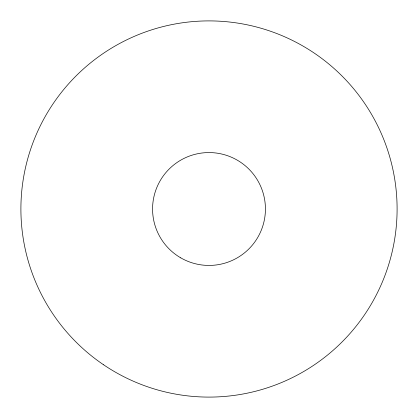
<?xml version="1.0" encoding="UTF-8"?>
<svg xmlns="http://www.w3.org/2000/svg" width="418" height="418" viewBox="0 0 418 418"><rect width="100%" height="100%" fill="white"/><g stroke="black" fill="none" stroke-linecap="round" stroke-linejoin="round"><path stroke-width="0.63" d="M103.57 364.773A188.1 188.1 0 0 0 396.619 222.418A188.1 188.1 0 0 0 126.811 39.804A188.1 188.1 0 0 0 103.57 364.773M180.785 257.869A56.43 56.43 0 0 0 265.43 209A56.43 56.43 0 0 0 180.785 160.131A56.43 56.43 0 0 0 180.785 257.869"/></g></svg>
